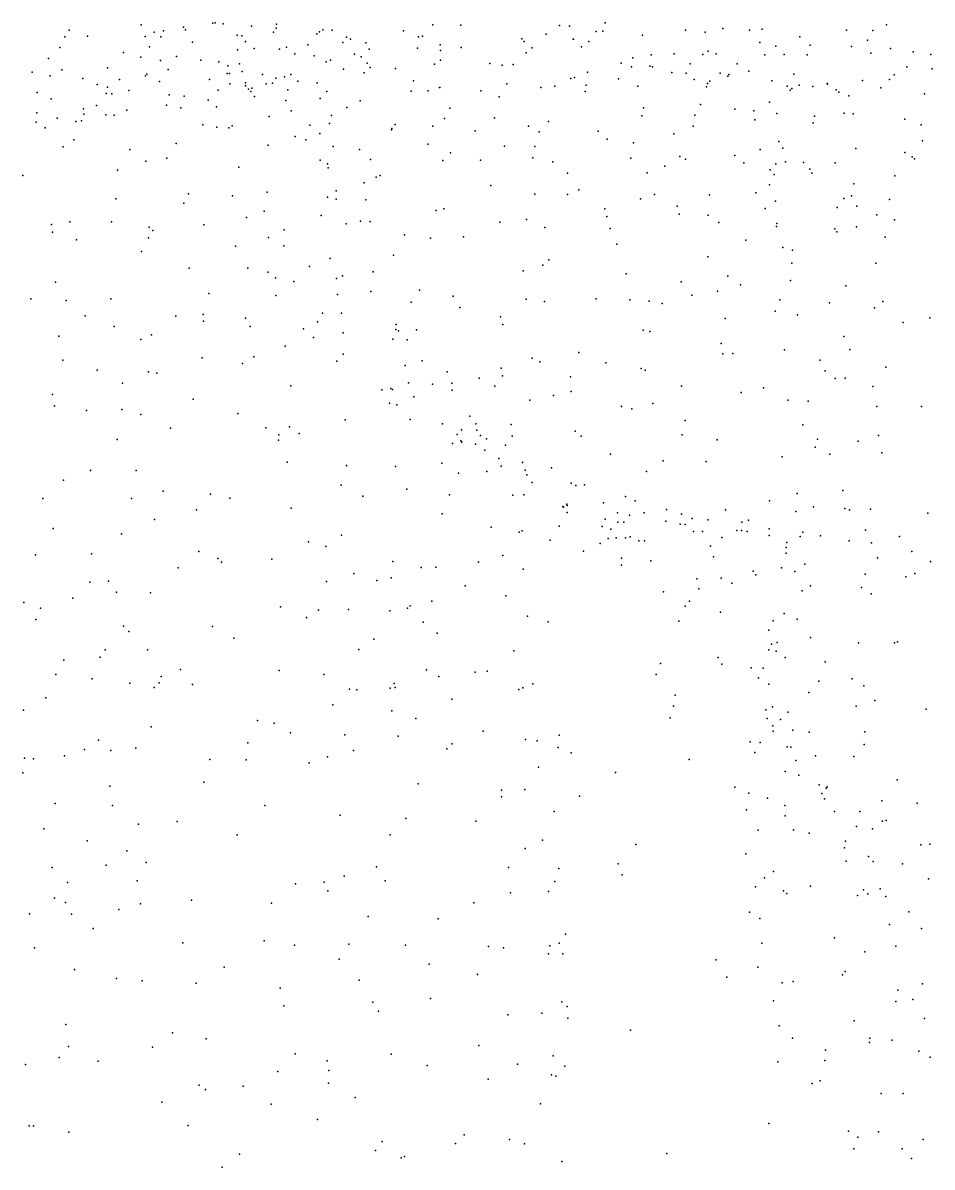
# Model space of a CAD drawing. Header units: metres. Extents: x -25 to 25, y -27.8 to 27.8.
# Drawn here: x 5.594 to 6.973, y -1.722 to 0.013 of the extents above; entities that cross this region are included whole.
import ezdxf

# ---------------------------------------------------------------- set-up
doc = ezdxf.new("R2010")
doc.units = ezdxf.units.M

msp = doc.modelspace()

# ---------------------------------------------------------------- linework, layer by layer
for p in [(5.6643, 0.0017, -23.3931), (5.7734, 0.0099, 0.0723), (5.8076, 0.0008, 19.9569), (5.8377, 0.0064, -0.7689), (5.8409, 0.0022, 13.5841), (5.8824, 0.0123, 3.9342), (5.886, 0.0128, -0.1107), (5.8978, 0.0114, 20.1492), (5.9411, 0.0079, 8.251), (5.9784, 0.005, -13.4544), (5.9789, 0.0107, 3.4223), (6.0491, 0.0025, 23.9823), (6.0634, 0.002, 8.0391), (6.1713, 0.0008, -23.0174), (6.2157, 0.0096, -0.1991), (6.2583, 0.0095, -0.3781), (6.408, 0.009, -2.693), (6.423, 0.0077, 23.334), (6.4738, 0.0002, 23.1047), (6.4773, 0.0127, 7.313), (6.5992, 0.0019, 0.4327), (6.6556, 0.0043, 17.2208), (6.6963, 0.0016, 4.1584), (6.7151, 0.0032, 11.3092), (6.8434, 0.002, 8.6015), (6.8829, 0.0012, 22.4064), (6.9038, 0.01, 13.371), (5.658, -0.0084, 5.2027), (5.6922, -0.0074, 17.4914), (5.7795, -0.008, 24.7659), (5.7933, -0.0015, 3.7245), (5.8032, -0.0086, 15.0813), (5.8513, -0.0162, 20.0472), (5.9189, -0.0057, -23.2092), (5.9264, -0.0068, 14.9455), (5.9319, -0.0155, -0.4698), (5.9741, -0.0012, -0.3066), (6.04, -0.0038, -5.2658), (6.0442, -0.001, 20.7266), (6.0795, -0.0169, 20.9546), (6.0847, -0.0091, 17.392), (6.0909, -0.0121, 5.4591), (6.1143, -0.0173, 3.5141), (6.1942, -0.0084, 14.5557), (6.2001, -0.0071, 21.1779), (6.3509, -0.0112, 15.5008), (6.3546, -0.0156, 14.4141), (6.3876, -0.0045, 17.2616), (6.4289, -0.0119, 3.8929), (6.4294, -0.0117, -22.8532), (6.4523, -0.0156, 5.5884), (6.4637, -0.0003, 15.3414), (6.5337, -0.006, 7.155), (6.629, -0.0014, 0.6189), (6.7118, -0.0168, 7.1138), (6.7723, -0.0081, 22.2407), (6.8748, -0.0135, -20.9515), (5.65, -0.0246, 1.0424), (5.7467, -0.0322, -26.4144), (5.7863, -0.0237, 5.3108), (5.9196, -0.0279, 3.6158), (5.9448, -0.0258, 3.7697), (5.9832, -0.0273, 17.4445), (5.9941, -0.0238, -2.7444), (6.0064, -0.034, 14.649), (6.0262, -0.0205, 13.8368), (6.097, -0.0345, 24.5829), (6.1194, -0.027, 3.7865), (6.1924, -0.0256, 17.359), (6.2272, -0.0205, 1.3997), (6.2277, -0.0291, 0.0046), (6.259, -0.0245, 24.569), (6.3574, -0.0325, 7.1477), (6.3666, -0.0248, 3.743), (6.4414, -0.0233, 3.4924), (6.5819, -0.0341, 17.2588), (6.6333, -0.0303, 23.6719), (6.6453, -0.0342, 3.3959), (6.7361, -0.0223, 13.456), (6.7883, -0.0208, 24.713), (6.8505, -0.0228, 22.3317), (6.8802, -0.0332, 17.2898), (6.9098, -0.0259, 2.0518), (6.9445, -0.0309, 8.7372), (5.633, -0.0411, 24.7146), (5.7731, -0.039, 8.2338), (5.8029, -0.0441, -5.5617), (5.8272, -0.038, 17.4987), (5.8641, -0.0437, 24.036), (5.8913, -0.0461, -7.043), (5.9228, -0.0493, -26.5519), (6.0361, -0.037, 0.0609), (6.0543, -0.0464, 24.1575), (6.0605, -0.0439, 20.8467), (6.1071, -0.0385, 1.1289), (6.1165, -0.0481, 13.9862), (6.2184, -0.0498, 5.6535), (6.2277, -0.0436, 7.2751), (6.3021, -0.049, 14.0709), (6.3212, -0.0513, 0.125), (6.3379, -0.0502, 17.3249), (6.5014, -0.0482, 6.8949), (6.5191, -0.0403, 3.7234), (6.5472, -0.0356, 23.9514), (6.6061, -0.0493, -5.7524), (6.6252, -0.035, 23.0865), (6.6773, -0.0493, 21.9085), (6.7191, -0.0357, 3.9738), (6.7488, -0.0349, 22.1587), (6.7835, -0.0358, 11.0975), (6.9711, -0.0352, -9.5897), (5.6083, -0.0617, 0.4387), (5.6357, -0.0677, 14.0313), (5.6535, -0.0582, 13.799), (5.7226, -0.0554, 5.6238), (5.7799, -0.0675, 6.0682), (5.7822, -0.0648, 14.8624), (5.8144, -0.0577, 0.2388), (5.9042, -0.064, -5.0447), (5.905, -0.0524, 5.7266), (5.9077, -0.0639, 8.0725), (5.9265, -0.0608, 24.5797), (5.9577, -0.0656, 14.475), (5.9909, -0.0689, 7.6365), (6.0003, -0.0657, 5.9176), (6.0803, -0.0573, 7.4887), (6.1117, -0.0629, 14.1519), (6.1206, -0.0548, 14.4023), (6.1591, -0.0566, 24.291), (6.4502, -0.062, 5.738), (6.5172, -0.0537, 1.7586), (6.5447, -0.053, 0.8087), (6.5489, -0.0536, -23.4651), (6.5781, -0.0623, 13.6858), (6.5998, -0.0635, 24.098), (6.6518, -0.0633, 24.5323), (6.6634, -0.0678, 21.8105), (6.6646, -0.0654, 17.2853), (6.695, -0.0605, 6.9012), (6.7634, -0.0649, 5.8081), (6.9155, -0.0658, 3.2951), (6.9349, -0.0537, 4.0275), (6.973, -0.0569, 23.9958), (5.6853, -0.0713, 0.8935), (5.7069, -0.0805, -7.3634), (5.7226, -0.0846, 14.2685), (5.7405, -0.0733, 24.1481), (5.8015, -0.076, -5.3406), (5.8773, -0.0732, 14.1314), (5.9078, -0.0796, 24.2251), (5.9316, -0.0829, 7.4421), (5.9318, -0.0783, 20.1569), (5.9412, -0.0862, 6.2069), (5.9632, -0.0798, 24.4169), (5.9726, -0.0787, 7.2766), (5.978, -0.0712, 14.2602), (6.011, -0.0756, 20.3217), (6.0407, -0.078, 20.5382), (6.1863, -0.075, -2.6432), (6.226, -0.0854, 6.6871), (6.2266, -0.0851, 0.26), (6.328, -0.0798, 5.8452), (6.3795, -0.0853, 0.5189), (6.4009, -0.0834, 1.3313), (6.4251, -0.0715, 21.4158), (6.4307, -0.0699, 0.6788), (6.4482, -0.0815, 1.1531), (6.4974, -0.0722, 17.3007), (6.5267, -0.0834, 21.5073), (6.6122, -0.0728, 0.9828), (6.6308, -0.0844, -8.9503), (6.6322, -0.0791, 24.3283), (6.636, -0.0758, 13.9065), (6.73, -0.0753, 23.2593), (6.7534, -0.0834, 13.6779), (6.7716, -0.0817, 24.0995), (6.7922, -0.0839, 24.37), (6.8139, -0.0792, 3.8152), (6.8145, -0.08, 14.012), (6.8674, -0.0747, 23.6129), (6.8951, -0.0855, 1.9026), (6.9086, -0.0731, 13.558), (5.6158, -0.0926, 6.3444), (5.637, -0.1022, 17.5371), (5.7203, -0.0944, 0.5587), (5.7292, -0.095, 14.4236), (5.755, -0.0899, 7.144), (5.8158, -0.0961, 0.8075), (5.8387, -0.0985, 19.9579), (5.8902, -0.0893, 20.0816), (5.9363, -0.0878, 7.1245), (5.9401, -0.0912, 0.9033), (5.9454, -0.0986, -6.7473), (5.9961, -0.0885, 0.2776), (6.0449, -0.1018, 20.7222), (6.0549, -0.0912, -7.1811), (6.1832, -0.0909, 6.3999), (6.209, -0.09, 0.8816), (6.2888, -0.0902, 6.1392), (6.3165, -0.0993, 21.2787), (6.4469, -0.0915, 6.4714), (6.7578, -0.0891, -27.6123), (6.7603, -0.0869, 3.67), (6.8274, -0.0885, 17.3499), (6.8315, -0.0925, 3.5061), (6.8467, -0.0978, 5.9353), (6.9615, -0.0948, 13.9036), (5.6863, -0.1175, 8.0186), (5.706, -0.1124, 7.4653), (5.7516, -0.1198, 17.5472), (5.812, -0.1118, 7.8245), (5.8338, -0.1158, 6.3727), (5.8753, -0.1044, -6.5391), (5.8877, -0.1144, 6.945), (5.9932, -0.1049, 17.5029), (6.001, -0.1205, 6.5073), (6.0855, -0.1153, -13.6536), (6.1059, -0.1053, 21.0028), (6.2415, -0.1163, 0.6888), (6.5354, -0.1161, 6.0059), (6.6217, -0.1109, 21.5878), (6.6738, -0.118, 6.5709), (6.7025, -0.1205, -5.954), (6.7262, -0.1073, 21.973), (5.6141, -0.1376, -21.2481), (5.6153, -0.1235, 14.6251), (5.6464, -0.1318, 19.8006), (5.6743, -0.1369, 6.6181), (5.6832, -0.1358, -8.4545), (5.6865, -0.1256, -5.9389), (5.7199, -0.1266, 6.83), (5.7325, -0.1271, -2.6865), (5.9676, -0.129, -19.8501), (6.0621, -0.1277, 0.7693), (6.2337, -0.1321, 21.1906), (6.3096, -0.131, -7.3819), (6.3914, -0.1367, 17.3882), (6.5327, -0.1281, 1.5305), (6.6134, -0.127, 17.3571), (6.704, -0.1342, -23.3483), (6.7375, -0.1244, -22.8473), (6.7946, -0.1285, -9.1228), (6.8395, -0.124, 22.2127), (6.8534, -0.1252, 6.7038), (6.9315, -0.1332, 3.618), (5.6278, -0.1463, 7.8636), (5.8669, -0.1419, 17.5484), (5.8884, -0.1454, 6.6916), (5.9067, -0.1461, 0.5826), (5.9114, -0.1435, -12.8489), (6.0293, -0.1421, 20.3963), (6.0446, -0.1551, 20.6335), (6.0593, -0.1399, 20.8215), (6.1534, -0.1495, 17.4803), (6.1539, -0.1473, -6.7833), (6.1589, -0.1413, 0.5212), (6.2161, -0.1439, -13.0821), (6.28, -0.1508, -21.0008), (6.3609, -0.1437, -5.0567), (6.3769, -0.1523, 21.328), (6.4666, -0.1512, -7.0192), (6.5815, -0.1553, 1.3533), (6.6106, -0.1438, 6.1514), (6.7927, -0.139, 22.099), (6.9563, -0.142, 17.494), (5.6713, -0.1644, -13.6735), (5.8265, -0.1703, 19.8692), (5.966, -0.1724, 20.1647), (6.0069, -0.1594, 20.2641), (6.0233, -0.1645, -22.9711), (6.2082, -0.1713, -26.9582), (6.4802, -0.1637, 17.4005), (6.5201, -0.169, 21.4557), (6.7405, -0.1671, 1.6243), (6.9586, -0.166, 22.3868), (5.6554, -0.1753, -7.6452), (5.7562, -0.1792, -23.1896), (6.0646, -0.1744, 17.5354), (6.1049, -0.1791, -21.1273), (6.2425, -0.1845, 17.4789), (6.3243, -0.1742, -27.2637), (6.3705, -0.1748, -13.5371), (6.5905, -0.1897, 21.5049), (6.6739, -0.1883, -6.542), (6.712, -0.1794, 21.7655), (6.7468, -0.1773, 21.8974), (6.8575, -0.1779, 6.2117), (6.9316, -0.1836, 6.4629), (6.9426, -0.1905, -8.41), (5.7805, -0.1969, -6.1617), (5.8123, -0.1924, 19.7675), (5.9217, -0.2059, -4.5371), (6.0451, -0.1953, -7.7733), (6.0562, -0.2007, 20.7225), (6.057, -0.207, 20.4956), (6.1215, -0.1944, -4.6674), (6.2312, -0.1959, -8.4976), (6.2883, -0.1955, 21.2238), (6.3675, -0.1917, -7.6155), (6.3976, -0.1977, -5.2805), (6.5162, -0.1922, -5.5705), (6.5677, -0.2047, -2.5456), (6.5992, -0.1939, 17.4369), (6.6876, -0.1996, 17.4608), (6.7359, -0.2011, -7.0869), (6.7508, -0.1981, 1.4459), (6.7778, -0.1988, 1.2882), (6.8258, -0.1992, -20.0927), (6.9463, -0.1933, 1.6565), (5.5942, -0.2185, -4.9681), (5.7375, -0.2107, 17.5972), (6.1298, -0.2209, -6.5729), (6.136, -0.2184, 17.5516), (6.4201, -0.2152, -6.5653), (6.5411, -0.2148, -23.7956), (6.7273, -0.2099, -8.1958), (6.7337, -0.2171, -8.4383), (6.7878, -0.2092, -23.5725), (6.7905, -0.2149, -2.6029), (6.9166, -0.2192, 17.6206), (6.0694, -0.2418, 20.6381), (6.1116, -0.2297, 20.9591), (6.3038, -0.2338, 17.5231), (6.4371, -0.2405, -22.6926), (6.7262, -0.2329, -23.9002), (6.8543, -0.2312, 22.0936), (5.735, -0.2538, -12.6029), (5.8451, -0.2463, 17.6177), (5.9123, -0.2493, -23.7489), (5.9644, -0.244, 20.0648), (6.0563, -0.2514, 20.3103), (6.0691, -0.2545, 20.4152), (6.1141, -0.2555, -12.906), (6.3707, -0.2469, -13.7942), (6.4202, -0.2475, 17.5021), (6.5306, -0.2542, -20.0194), (6.5521, -0.2475, 17.5036), (6.6356, -0.2481, -7.4212), (6.7056, -0.2449, 21.603), (6.7354, -0.2574, 21.6905), (6.8393, -0.2536, 17.6231), (6.8508, -0.2494, -7.8946), (6.9084, -0.2552, -7.4431), (5.8384, -0.2608, -13.943), (5.9599, -0.2726, 17.6433), (6.2209, -0.2716, 21.1096), (6.2324, -0.2691, 17.5975), (6.4767, -0.269, -13.0923), (6.5866, -0.2651, 21.4463), (6.5894, -0.2775, -20.8337), (6.7196, -0.2689, -8.8377), (6.8292, -0.2673, 21.9826), (6.8588, -0.2649, -20.8229), (5.6377, -0.2931, -14.2243), (5.6654, -0.2888, 19.7736), (5.7287, -0.2888, 19.7105), (5.8687, -0.2936, -19.7629), (5.9332, -0.2821, 19.9165), (6.0463, -0.2792, 20.2277), (6.0843, -0.2918, 20.5466), (6.106, -0.2879, 20.8679), (6.121, -0.2882, -8.3001), (6.3173, -0.2894, 21.2115), (6.358, -0.2852, -8.348), (6.4796, -0.2806, 17.5651), (6.6336, -0.279, -6.1628), (6.6496, -0.2899, 17.5986), (6.7375, -0.2912, 17.6458), (6.8894, -0.2783, -24.1894), (6.916, -0.2856, 17.7624), (5.6389, -0.3047, -8.2401), (5.7858, -0.297, 19.6118), (5.7911, -0.3021, -7.9389), (5.9903, -0.3009, -6.3608), (6.173, -0.3088, 21.0132), (6.2626, -0.3118, -19.992), (6.3855, -0.2976, 21.2735), (6.4846, -0.2988, 21.3467), (6.7372, -0.2959, -13.6908), (6.8257, -0.2994, 21.9003), (6.8284, -0.304, 17.7195), (6.8581, -0.2964, -7.6893), (6.9017, -0.3119, -13.5354), (5.6755, -0.3164, -23.8441), (5.7849, -0.3129, 17.6702), (5.9165, -0.3259, 19.7893), (5.9666, -0.3128, -8.1228), (5.9899, -0.3253, 19.9796), (6.2122, -0.3139, -8.1064), (6.495, -0.3229, 17.6495), (6.6907, -0.3168, 21.5224), (6.7465, -0.3279, 17.7318), (5.7742, -0.3338, -4.3797), (6.0603, -0.3443, -22.6248), (6.1563, -0.3396, 17.6982), (6.3917, -0.3467, -27.109), (6.633, -0.3421, 17.7069), (6.7614, -0.3318, 21.6329), (5.8465, -0.3593, 19.6167), (5.9352, -0.3589, 17.7222), (6.0288, -0.3564, -12.7403), (6.3527, -0.3634, 17.7228), (6.3825, -0.3545, -23.822), (6.7601, -0.3518, 17.8279), (6.8874, -0.3517, 17.9482), (5.6439, -0.3804, 19.8038), (5.9663, -0.365, -26.5224), (5.9774, -0.3738, 19.8533), (6.0051, -0.3796, -21.3175), (6.0697, -0.3747, 17.7463), (6.0787, -0.3709, 20.2111), (6.1253, -0.3645, 20.8344), (6.5088, -0.3677, 17.7454), (6.5922, -0.3797, -23.9837), (6.6634, -0.3714, 17.8084), (6.758, -0.3778, 17.9094), (5.8762, -0.3975, -21.634), (6.1216, -0.3944, 20.5678), (6.1956, -0.3923, 20.9892), (6.6473, -0.3939, 21.406), (6.6822, -0.3842, -13.8816), (6.8422, -0.3859, 21.7772), (5.6065, -0.4058, 19.8827), (5.6597, -0.4083, -26.3179), (5.7275, -0.4058, -22.9212), (5.978, -0.4006, 19.7475), (6.0713, -0.3993, 20.102), (6.1829, -0.4109, 17.7823), (6.2466, -0.4016, -12.8225), (6.3572, -0.4062, 21.1908), (6.3854, -0.4096, 17.7897), (6.4636, -0.4055, 21.2783), (6.5148, -0.4071, 17.8195), (6.5437, -0.4092, 21.326), (6.5634, -0.4127, -27.2256), (6.6084, -0.4001, -22.6447), (6.7421, -0.4074, 21.5232), (6.8174, -0.4119, 21.6852), (6.8983, -0.4098, 18.1017), (5.6884, -0.4314, 19.7288), (5.8262, -0.4319, -21.8375), (5.8677, -0.4296, -22.6598), (6.0484, -0.4272, -2.3518), (6.0772, -0.4274, 20.0171), (6.2567, -0.4189, 21.0443), (6.3184, -0.4329, -4.9121), (6.7348, -0.4246, 17.9758), (6.7689, -0.4299, -12.9338), (6.8855, -0.4194, 21.9428), (5.7324, -0.4475, 19.6473), (5.8681, -0.4396, -14.1341), (5.9317, -0.435, -22.2654), (5.9388, -0.4475, 19.6049), (6.0195, -0.4511, 17.8154), (6.0409, -0.4403, 19.8035), (6.1601, -0.4447, 20.4971), (6.322, -0.4445, 21.104), (6.6593, -0.4353, 17.929), (6.929, -0.4414, 22.0745), (6.9693, -0.4346, -8.9321), (5.6485, -0.4623, 17.7237), (5.7733, -0.4673, -22.474), (5.7893, -0.4603, 19.5261), (6.0347, -0.4643, -6.1439), (6.0798, -0.4572, 19.8998), (6.1552, -0.4669, 20.2032), (6.1597, -0.4524, 20.7181), (6.1636, -0.4544, 20.6291), (6.1769, -0.4676, 20.4155), (6.1913, -0.4528, 20.8608), (6.5348, -0.4533, -5.7636), (6.545, -0.455, 17.9082), (6.839, -0.463, -24.3873), (5.9921, -0.4775, -23.8291), (6.6532, -0.4734, 21.3568), (6.7491, -0.483, 18.1108), (6.8484, -0.4824, 21.7257), (5.6547, -0.4986, 19.8281), (5.8659, -0.4953, 19.5186), (5.9445, -0.4934, -4.4846), (6.0701, -0.5003, 19.5731), (6.08, -0.4898, 19.7149), (6.1999, -0.4999, 20.5617), (6.3664, -0.4955, 17.9193), (6.3782, -0.5013, -22.5045), (6.4374, -0.4868, 21.1939), (6.4781, -0.5026, -5.4914), (6.6556, -0.4893, 18.0438), (6.6708, -0.4883, -24.1565), (6.8034, -0.4984, 18.1923), (5.7068, -0.5139, 19.7028), (5.7846, -0.5164, 17.7865), (5.7974, -0.5182, -12.5647), (5.9274, -0.5035, 17.8234), (6.1741, -0.5068, 20.1055), (6.2376, -0.5164, -26.5838), (6.3195, -0.5108, -6.0123), (6.5316, -0.5115, -26.8728), (6.5381, -0.5137, 18.0312), (6.8109, -0.5147, -14.0032), (6.903, -0.5091, 21.9785), (5.7455, -0.5336, 19.6202), (6.0006, -0.5376, 19.4003), (6.179, -0.5332, 20.0015), (6.2152, -0.5348, 20.1767), (6.2447, -0.5335, 20.8299), (6.286, -0.5257, -2.2817), (6.3217, -0.5222, 21.0115), (6.4246, -0.524, 17.9927), (6.8259, -0.5266, 21.6197), (6.8413, -0.5261, 18.2848), (5.6393, -0.5507, 19.8976), (6.1385, -0.5435, 19.5346), (6.1523, -0.5417, 19.6939), (6.1545, -0.5429, 19.7864), (6.1871, -0.5543, 17.9659), (6.2454, -0.5443, 20.3102), (6.3099, -0.5381, 17.9889), (6.3987, -0.5523, -5.1793), (6.4258, -0.5464, 21.1244), (6.5928, -0.5383, 18.1182), (6.6835, -0.5476, 18.2021), (6.7171, -0.5406, 21.3854), (6.883, -0.5388, 21.879), (5.642, -0.568, 17.769), (5.8526, -0.5576, 17.8306), (6.1502, -0.5638, -22.2368), (6.1615, -0.5666, -4.7042), (6.3628, -0.5593, 18.0544), (6.5019, -0.5689, 21.1721), (6.5175, -0.5724, 18.1553), (6.5497, -0.5644, -20.7922), (6.7548, -0.5591, 18.2924), (6.7852, -0.561, -19.9809), (6.8893, -0.5688, 18.4096), (6.957, -0.5689, 22.0921), (5.6908, -0.5749, 19.7851), (5.7443, -0.5733, -5.9157), (5.7729, -0.581, 19.5466), (5.9203, -0.5795, 19.4162), (6.0831, -0.589, 17.9752), (6.1813, -0.5884, 19.3531), (6.2721, -0.5835, 20.238), (5.818, -0.6019, -23.967), (5.9624, -0.6011, -26.4234), (5.9983, -0.5998, -2.2149), (6.2305, -0.5953, 19.6649), (6.2593, -0.6043, 19.5718), (6.281, -0.5954, 20.4372), (6.2827, -0.605, 19.4409), (6.3346, -0.5961, 20.9515), (6.4319, -0.6063, 21.0569), (6.5987, -0.5902, 21.2325), (6.7772, -0.5967, 21.4597), (5.7372, -0.6192, 19.66), (5.9817, -0.6198, 19.3667), (5.9825, -0.6118, 17.944), (6.0132, -0.6098, -21.7271), (6.2529, -0.6115, 19.7584), (6.2584, -0.6212, -19.9411), (6.2596, -0.6229, -23.9558), (6.2879, -0.6131, 20.7021), (6.2975, -0.6177, 20.1571), (6.336, -0.6137, 18.1212), (6.4409, -0.6141, 18.1955), (6.594, -0.6119, 18.3075), (6.6469, -0.6197, -13.9196), (6.7994, -0.6186, 18.4583), (6.8611, -0.6215, 21.7831), (6.8918, -0.6128, 18.5028), (6.2457, -0.6248, 18.0819), (6.2805, -0.6258, 19.958), (6.2947, -0.6352, 19.355), (6.3261, -0.6273, 20.8123), (6.4851, -0.6413, 18.2729), (6.7956, -0.6306, -24.7517), (6.818, -0.6413, 21.5817), (6.897, -0.6393, 21.9729), (5.9952, -0.6533, -5.9089), (6.085, -0.6585, -13.9604), (6.2296, -0.6547, -12.6519), (6.3157, -0.6476, 19.6506), (6.3196, -0.6593, 19.8544), (6.3518, -0.6539, 20.329), (6.5652, -0.6511, -12.7511), (6.6304, -0.6524, 18.4178), (6.7456, -0.645, -26.7649), (5.6968, -0.6659, 19.8082), (5.7661, -0.6662, 19.5869), (6.1592, -0.6597, 18.0466), (6.255, -0.6698, -5.7668), (6.298, -0.6677, 19.1977), (6.3561, -0.6655, 20.2148), (6.3585, -0.6723, 20.4789), (6.3958, -0.662, 20.9201), (6.5399, -0.6675, 18.3567), (5.6559, -0.6806, 19.9149), (6.0768, -0.6882, 18.0193), (6.3663, -0.6843, 20.6419), (6.4258, -0.685, 19.2166), (6.4326, -0.6887, 19.4756), (6.4459, -0.6876, 19.3718), (5.6246, -0.7082, -5.7677), (5.7591, -0.7082, 17.8654), (5.8069, -0.6975, -19.542), (5.8787, -0.7021, -14.1147), (5.9079, -0.7079, 17.9454), (6.1096, -0.705, 19.3113), (6.1762, -0.6944, -21.1562), (6.2409, -0.7027, 18.1537), (6.3372, -0.7032, 19.1038), (6.3537, -0.7028, -20.9366), (6.5078, -0.7055, 19.2638), (6.7683, -0.7009, 21.4219), (6.8376, -0.6962, 18.6393), (5.8577, -0.7255, 19.4566), (6.001, -0.7229, 18.0034), (6.4128, -0.7205, -24.1701), (6.414, -0.7216, 20.0012), (6.4192, -0.717, 19.7024), (6.4197, -0.7188, 20.1817), (6.4745, -0.715, 18.3899), (6.5226, -0.7119, 19.4455), (6.5703, -0.725, 19.322), (6.6595, -0.7257, -24.9824), (6.7264, -0.712, 21.2901), (6.7665, -0.728, 18.6904), (6.7929, -0.7211, 21.5949), (6.8408, -0.7236, 21.8602), (6.8478, -0.7258, -12.7576), (6.8796, -0.7247, 22.0082), (5.7937, -0.7404, 19.5465), (6.2298, -0.7318, 19.1583), (6.4197, -0.7298, 19.8925), (6.4771, -0.7396, 19.0781), (6.4961, -0.7302, 19.6074), (6.4965, -0.7442, -24.4548), (6.5053, -0.7442, 20.95), (6.514, -0.7335, 18.4938), (6.5365, -0.7303, 19.1684), (6.5692, -0.7428, 19.5508), (6.5931, -0.7324, 21.0777), (6.6092, -0.7389, 19.4146), (6.633, -0.7408, 19.2596), (6.6846, -0.7443, -2.2849), (6.6946, -0.7415, 18.7415), (6.9667, -0.7306, 18.7782), (5.6402, -0.7538, 19.9565), (5.7436, -0.7618, 19.6857), (6.3042, -0.752, 18.2827), (6.3466, -0.7594, -26.3918), (6.3515, -0.7574, -13.8608), (6.4075, -0.7505, 19.0231), (6.4724, -0.7511, 20.8412), (6.486, -0.7547, 18.9806), (6.591, -0.7474, 19.1045), (6.5987, -0.7476, 18.6892), (6.6111, -0.7584, 18.8228), (6.6248, -0.7583, 19.0003), (6.6771, -0.7568, 19.4632), (6.6837, -0.7571, 18.8682), (6.6924, -0.7587, 19.08), (6.7258, -0.7545, 19.2177), (6.7771, -0.7595, -19.903), (6.8719, -0.7563, 18.865), (6.0275, -0.7742, -12.7426), (6.0775, -0.7642, -2.0953), (6.3937, -0.7718, 18.4327), (6.4696, -0.7766, 20.4922), (6.4818, -0.7689, 20.3252), (6.4939, -0.768, 18.6033), (6.508, -0.768, 20.0536), (6.5152, -0.7664, 19.8984), (6.5281, -0.7727, 18.7854), (6.5369, -0.7726, 18.8746), (6.6371, -0.7807, 19.6577), (6.6543, -0.7674, 19.5515), (6.7258, -0.7644, -12.942), (6.7527, -0.775, 19.516), (6.773, -0.7658, 18.9488), (6.8036, -0.765, 19.2575), (6.8474, -0.7725, 19.0645), (6.8813, -0.7758, 19.3378), (6.9234, -0.7661, 18.9687), (5.6132, -0.7936, -13.1133), (5.6985, -0.7925, 17.8699), (5.8608, -0.7887, 17.9553), (6.0534, -0.7812, 18.0637), (6.322, -0.7951, -12.9912), (6.4443, -0.7881, 18.8069), (6.6414, -0.7971, 19.7688), (6.7515, -0.7912, 19.6105), (6.7517, -0.7826, 21.3659), (6.9422, -0.7888, 19.4662), (5.8297, -0.8136, 19.5059), (5.8898, -0.7994, -4.3015), (5.8956, -0.805, 19.4228), (5.9718, -0.8005, -26.2908), (6.1551, -0.8039, 18.1762), (6.1981, -0.8129, 19.1367), (6.2205, -0.8126, 18.2618), (6.2851, -0.8051, -5.4876), (6.5018, -0.8093, 20.5675), (6.5022, -0.7991, 20.7602), (6.5465, -0.8027, 20.1781), (6.7446, -0.8135, 19.7433), (6.7802, -0.8082, 21.7619), (6.8902, -0.7982, 19.54), (6.9704, -0.8038, 22.2568), (6.0959, -0.822, -19.7409), (6.1527, -0.8289, -21.3205), (6.3527, -0.8157, -24.9197), (6.6163, -0.8302, 20.9639), (6.6532, -0.8291, 19.901), (6.7014, -0.8185, 21.1527), (6.7058, -0.8244, -22.3999), (6.7646, -0.8189, 21.6281), (6.8714, -0.823, 22.0632), (6.9331, -0.8273, 19.6166), (6.9466, -0.8224, -25.0912), (5.6955, -0.8355, -19.1872), (5.724, -0.8336, -2.0788), (6.0547, -0.8342, 19.2886), (6.1307, -0.833, 19.2169), (6.2648, -0.8408, -22.1052), (6.5656, -0.85, 20.3533), (6.6191, -0.8452, 20.0742), (6.6693, -0.8367, -13.1781), (6.7761, -0.8482, -26.5296), (6.7888, -0.8406, -20.8255), (6.8661, -0.8432, -13.0978), (5.5957, -0.8663, -4.1171), (5.6697, -0.8595, -25.9144), (5.7363, -0.8503, 19.7423), (5.7875, -0.8515, 19.5723), (6.2141, -0.8643, -4.9527), (6.3264, -0.8561, 18.9917), (6.605, -0.8641, -26.3471), (6.8805, -0.8529, 19.6948), (5.6208, -0.8748, -24.2743), (5.9848, -0.8728, 18.0421), (6.0424, -0.8779, -4.5214), (6.0881, -0.8765, -13.0583), (6.1508, -0.8789, -24.7013), (6.1776, -0.8745, 18.2246), (6.1816, -0.8712, -24.3689), (6.5986, -0.8717, 20.8171), (6.6523, -0.8808, -25.2166), (6.7488, -0.8829, 21.3479), (5.614, -0.8921, 20.0085), (5.747, -0.9022, 17.9214), (6.0242, -0.8889, -5.6519), (6.2013, -0.8957, -25.0518), (6.3593, -0.8869, 18.5235), (6.391, -0.8952, 18.7934), (6.5887, -0.8945, 20.61), (6.7318, -0.8939, 19.9922), (6.7685, -0.8916, 21.8577), (5.7551, -0.9102, 19.6697), (5.8817, -0.9023, 17.9916), (6.2222, -0.9126, 18.2912), (6.7252, -0.9082, 21.1634), (6.7884, -0.9191, 21.9568), (5.9143, -0.9203, 19.4213), (6.1265, -0.9219, 18.1725), (6.7293, -0.9293, 20.0781), (6.7379, -0.9266, 21.7108), (6.8614, -0.9273, 22.1127), (6.9159, -0.9275, 22.2346), (6.9207, -0.9259, 19.8135), (5.6565, -0.9534, 17.8917), (5.7113, -0.949, -18.9667), (5.7189, -0.938, 19.8115), (5.7833, -0.9379, -24.4473), (6.1038, -0.9376, -26.1758), (6.3387, -0.9393, 18.9256), (6.6486, -0.9493, 20.7418), (6.7256, -0.9379, 21.0612), (6.7367, -0.94, 21.4095), (6.75, -0.9496, 21.2684), (5.8332, -0.9676, -14.0918), (5.9828, -0.9694, 19.3719), (6.2063, -0.9682, 19.1431), (6.2983, -0.9702, 19.0326), (6.561, -0.9586, -13.399), (6.654, -0.9597, 20.4835), (6.6987, -0.9654, 20.2754), (6.7167, -0.9656, 21.5852), (6.8106, -0.9561, 19.9986), (5.644, -0.9755, 19.9619), (5.6993, -0.9819, -5.6666), (5.7566, -0.9884, -25.6207), (5.8009, -0.9879, -25.399), (5.8037, -0.9783, 19.5619), (6.0507, -0.9752, 18.1111), (6.1572, -0.9887, 19.2087), (6.225, -0.9783, -13.3388), (6.2802, -0.9719, 18.3797), (6.5544, -0.9752, -13.8557), (6.7097, -0.9804, 20.9287), (6.801, -0.9856, 20.0788), (6.8517, -0.9818, -2.217), (5.7931, -0.995, -24.8368), (5.8514, -0.9907, 17.9875), (6.0896, -0.9976, -13.9455), (6.1008, -0.9984, -25.2698), (6.151, -0.9961, -4.7755), (6.1587, -0.9952, 18.2322), (6.3463, -0.9982, 18.5513), (6.3524, -0.9954, -21.1282), (6.3677, -0.9897, -25.3156), (6.7252, -0.9898, 21.8264), (6.7863, -1.0026, 22.0404), (6.8696, -0.9926, 22.1751), (5.6288, -1.0107, -25.0421), (6.064, -1.0215, -5.493), (6.2447, -1.0127, -21.3794), (6.5808, -1.0233, -20.9942), (6.5836, -1.0067, -26.1491), (6.858, -1.0235, -14.0125), (6.8859, -1.0147, 20.0148), (5.5951, -1.0293, 20.0323), (6.1536, -1.0304, -1.9772), (6.721, -1.029, 21.3859), (6.7307, -1.0241, 20.3302), (6.7542, -1.0322, 21.1698), (6.964, -1.028, 22.3165), (5.7887, -1.0548, 17.9604), (5.9498, -1.045, -19.1866), (5.9755, -1.0493, 18.0582), (6.1899, -1.0418, -5.2195), (6.5756, -1.0411, -22.1573), (6.7229, -1.0422, 20.7887), (6.7313, -1.0529, 20.4688), (6.7433, -1.0435, -25.4472), (5.7089, -1.0747, -18.6977), (6.0002, -1.0638, 19.3727), (6.0823, -1.0668, 19.2971), (6.1631, -1.0687, -25.9573), (6.2922, -1.0613, 19.0512), (6.3565, -1.0737, -13.5278), (6.4074, -1.0674, -2.005), (6.7322, -1.0611, 20.7014), (6.7618, -1.0595, 20.9804), (6.7866, -1.063, -22.1846), (6.8709, -1.0622, 20.1034), (5.6878, -1.0891, -4.0937), (5.7277, -1.0908, 19.7339), (5.7654, -1.0868, 19.634), (5.9354, -1.0787, -13.4314), (6.0958, -1.0905, 18.155), (6.2371, -1.0879, 18.3252), (6.245, -1.0806, -25.4949), (6.3742, -1.0758, 18.8086), (6.4061, -1.086, -25.8952), (6.6971, -1.0774, 21.6636), (6.7122, -1.0786, 21.8375), (6.7532, -1.0851, 21.9895), (6.7586, -1.0854, 20.86), (6.8702, -1.0816, -13.4443), (5.5969, -1.1024, -13.8443), (5.6103, -1.1032, -1.9516), (5.6571, -1.0988, 19.9053), (5.8779, -1.1043, 18.005), (5.9327, -1.1047, 19.4314), (6.0283, -1.1091, 18.0947), (6.0559, -1.1001, -25.6944), (6.4255, -1.0939, -21.9486), (6.6044, -1.1042, -25.7037), (6.7044, -1.0934, 21.4989), (6.7665, -1.1059, 20.5585), (6.7964, -1.0985, 20.3282), (6.8543, -1.0996, 20.2002), (5.5942, -1.1242, -18.4625), (6.3763, -1.1157, 18.7105), (6.4931, -1.1238, -19.4914), (6.7504, -1.1226, 21.267), (5.7261, -1.1447, 17.956), (5.8684, -1.1385, 19.4823), (6.1935, -1.1412, 19.2138), (6.7709, -1.1281, 21.1503), (6.8019, -1.1427, 20.9316), (6.9202, -1.135, 20.1369), (6.32, -1.1505, 19.0451), (6.3202, -1.1606, 18.451), (6.3554, -1.1499, 18.5399), (6.4383, -1.1599, -21.2873), (6.6739, -1.1459, -26.0074), (6.6953, -1.1552, 21.7615), (6.806, -1.1557, 20.6416), (6.8122, -1.1476, 21.0194), (6.8141, -1.1454, 20.4456), (5.6432, -1.1709, 17.9454), (5.7302, -1.1742, 19.6723), (5.9613, -1.1742, -1.8986), (6.7234, -1.1626, 21.9031), (6.7496, -1.1739, 21.9976), (6.81, -1.164, 20.7861), (6.897, -1.1667, 22.2447), (6.9505, -1.1705, -26.5314), (6.0753, -1.1885, 18.1327), (6.1747, -1.1939, 18.2367), (6.4001, -1.1829, -21.6116), (6.6916, -1.1804, 21.5426), (6.7501, -1.1898, -19.4947), (6.825, -1.1833, -26.2919), (6.8632, -1.1828, 20.3626), (6.9035, -1.1965, 20.2702), (5.6262, -1.2092, 19.9016), (5.7694, -1.2025, 19.5993), (5.828, -1.1981, 19.5257), (6.281, -1.1975, 18.3575), (6.709, -1.2113, 21.3911), (6.7629, -1.2106, 21.2176), (6.8584, -1.2057, 20.4895), (6.8825, -1.2093, -25.6203), (6.8977, -1.1978, -21.1845), (5.6919, -1.2277, 19.7438), (5.919, -1.2186, 18.0309), (6.1511, -1.2184, 19.2746), (6.382, -1.2266, 18.5776), (6.7868, -1.2157, 21.1344), (6.8415, -1.2281, 22.1573), (5.7519, -1.2428, 17.9682), (6.3558, -1.2391, 19.0278), (6.5237, -1.2331, -21.7798), (6.6903, -1.2474, 21.7643), (6.8402, -1.2379, -21.8862), (6.9558, -1.2338, -1.948), (6.9697, -1.2324, 20.2038), (5.7204, -1.2644, 19.6498), (5.7813, -1.2605, -13.7504), (6.4967, -1.2625, -19.0822), (6.8426, -1.2586, 20.9972), (6.8765, -1.2515, 20.6459), (6.8835, -1.2591, 20.5572), (6.9283, -1.2625, 22.268), (5.6384, -1.2681, 19.8208), (6.0816, -1.2812, -4.4159), (6.1305, -1.2668, -5.1251), (6.3304, -1.2682, 18.4412), (6.407, -1.2696, 18.7952), (6.5032, -1.2792, -1.9099), (6.7186, -1.2837, 21.8747), (6.7323, -1.2741, -21.2918), (5.662, -1.2909, 17.964), (5.7673, -1.2883, -5.5104), (6.0078, -1.2928, -13.7797), (6.0511, -1.2901, 19.3787), (6.1438, -1.288, 18.1986), (6.4009, -1.2892, 18.6953), (6.7051, -1.2973, 21.4706), (6.7886, -1.2963, 21.1717), (6.8941, -1.3001, -21.4779), (6.9674, -1.2852, -19.496), (5.642, -1.3145, -3.9716), (5.8501, -1.3175, -18.5305), (6.0567, -1.3032, 18.1183), (6.3335, -1.3066, 19.0858), (6.3914, -1.3043, 18.9252), (6.7475, -1.3032, 21.9617), (6.7525, -1.3073, 21.289), (6.8598, -1.3102, 22.1508), (6.8692, -1.3019, 20.883), (6.8755, -1.308, 20.7954), (6.903, -1.3117, -13.647), (5.6588, -1.321, 19.6881), (5.7398, -1.3317, -1.849), (5.7725, -1.323, 19.5711), (5.9713, -1.3219, 18.0608), (6.2778, -1.3216, 18.3359), (6.6961, -1.3355, 21.6413), (6.9375, -1.3353, 20.4707), (5.6044, -1.338, 19.7861), (5.6681, -1.3389, -18.3376), (6.118, -1.3425, -18.7867), (6.2238, -1.3457, 19.2469), (6.7119, -1.3454, 21.8139), (5.7007, -1.3606, 19.6234), (6.4168, -1.3689, 18.7763), (6.9084, -1.3543, 20.6853), (6.9567, -1.3606, -26.0758), (5.837, -1.3823, -4.0344), (5.9603, -1.3794, -1.8361), (6.006, -1.3857, -5.2628), (6.0883, -1.3843, 19.3634), (6.1745, -1.3859, 19.3027), (6.3005, -1.3877, -1.8421), (6.3934, -1.3865, 18.5636), (6.4073, -1.3828, 18.6521), (6.715, -1.3825, 21.4862), (6.825, -1.3748, -13.8438), (6.918, -1.3873, 22.2025), (5.6116, -1.3899, 19.6978), (6.3228, -1.3898, -18.8336), (6.3912, -1.3988, 19.0077), (6.4132, -1.3991, 18.8667), (6.8712, -1.3956, 20.9881), (5.6726, -1.4224, 17.9862), (5.8995, -1.4192, 18.0391), (6.0739, -1.407, -19.0598), (6.2101, -1.4146, 18.2504), (6.645, -1.4081, -15.4504), (6.7086, -1.4189, 21.6457), (5.736, -1.4365, 19.5697), (5.775, -1.44, 17.9967), (6.1043, -1.4387, 18.1629), (6.2835, -1.43, 19.2037), (6.6616, -1.4345, -1.8018), (6.8372, -1.4305, 22.0613), (6.8409, -1.4256, -15.6681), (5.857, -1.4432, -19.1315), (5.9842, -1.4508, 18.0753), (6.7456, -1.4431, 21.3598), (6.7622, -1.4406, 21.8974), (6.9208, -1.454, 20.7662), (6.9582, -1.4442, 20.5574), (6.1247, -1.4722, -4.901), (6.2123, -1.4664, 19.2888), (6.4114, -1.4719, 18.6167), (6.7324, -1.4699, 21.4964), (6.9179, -1.471, 22.1473), (6.9437, -1.4681, 20.6656), (5.9897, -1.4778, 19.4283), (6.1334, -1.486, -4.5818), (6.3295, -1.4912, 19.1288), (6.3813, -1.4891, 18.5317), (6.4196, -1.4786, 18.7112), (5.6591, -1.5061, -18.7442), (6.4206, -1.4966, 18.8452), (6.741, -1.5079, 21.6158), (6.855, -1.5003, 21.1396), (6.9613, -1.4969, -1.5171), (5.8209, -1.5186, 18.0333), (6.5157, -1.5147, -15.3188), (6.8787, -1.5266, 21.0627), (5.6635, -1.5392, 19.5513), (5.7906, -1.5404, -5.4181), (5.8722, -1.5279, 19.4625), (6.2854, -1.5379, 19.1972), (6.7613, -1.527, 21.733), (6.8782, -1.5335, 22.0313), (6.9125, -1.53, 20.8901), (5.6494, -1.5562, 18.0202), (6.0072, -1.5505, 18.1174), (6.0554, -1.5612, 19.3825), (6.1529, -1.5512, 18.228), (6.3984, -1.5537, 18.9857), (6.8105, -1.5608, 21.8387), (6.8113, -1.5451, 21.316), (6.9529, -1.5467, 20.6984), (6.97, -1.5558, 22.1298), (5.5983, -1.5668, -19.13), (5.7083, -1.5616, -18.2871), (5.981, -1.5775, 19.4239), (6.0582, -1.576, -4.252), (6.2075, -1.5681, 19.284), (6.3443, -1.5663, 18.4703), (6.4158, -1.5693, 18.7056), (6.739, -1.5629, -15.2124), (6.0577, -1.5951, -5.0673), (6.2996, -1.5888, 18.3708), (6.3959, -1.5822, -15.6113), (6.4024, -1.5843, 18.5925), (6.7913, -1.5954, 21.5381), (6.8032, -1.5915, 21.4311), (5.8616, -1.5978, -4.0135), (5.8709, -1.6045, -1.7646), (5.9281, -1.5997, 18.0989), (6.8959, -1.6108, 21.9708), (6.929, -1.6107, 20.8724), (5.8049, -1.6236, 18.0576), (5.9706, -1.627, -19.4788), (6.0979, -1.6169, 18.2037), (6.379, -1.6265, 19.0357), (5.6038, -1.6599, -18.5152), (5.6104, -1.6599, 18.0579), (5.8446, -1.6594, 19.4501), (6.0408, -1.65, 19.3857), (6.7255, -1.6564, -1.4445), (5.6637, -1.6694, 19.5017), (6.2634, -1.6735, 18.3484), (6.3321, -1.6803, 19.0993), (6.8464, -1.6677, 21.4038), (6.8606, -1.6768, 21.7393), (6.8916, -1.6687, 21.1338), (6.9594, -1.6805, 22.0093), (6.1291, -1.6969, 18.2476), (6.1389, -1.6837, -4.4201), (6.2501, -1.6867, 19.2245), (6.3548, -1.6871, -15.2708), (6.8543, -1.6945, 21.5097), (6.9274, -1.6947, -1.1375), (5.9228, -1.7027, 19.4176), (6.1679, -1.7082, -1.6775), (6.1727, -1.7062, 19.2846), (6.4113, -1.7138, -1.6185), (6.5705, -1.7017, -15.787), (6.9417, -1.7091, 20.937), (5.8966, -1.7223, 18.14)]:
    msp.add_point(p)

doc.saveas('drawing.dxf')
